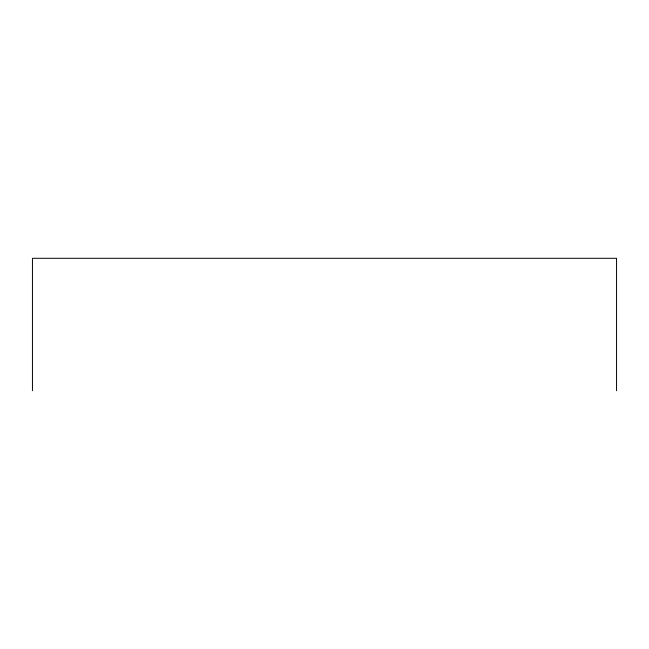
<?xml version="1.0" encoding="UTF-8"?>
<svg xmlns="http://www.w3.org/2000/svg" width="649" height="649" viewBox="0 0 649 649"><rect width="100%" height="100%" fill="white"/><g stroke="black" fill="none" stroke-linecap="round" stroke-linejoin="round"><path stroke-width="0.97" d="M616.55 390.706L616.55 258.294L32.45 258.294L32.45 390.706"/></g></svg>
